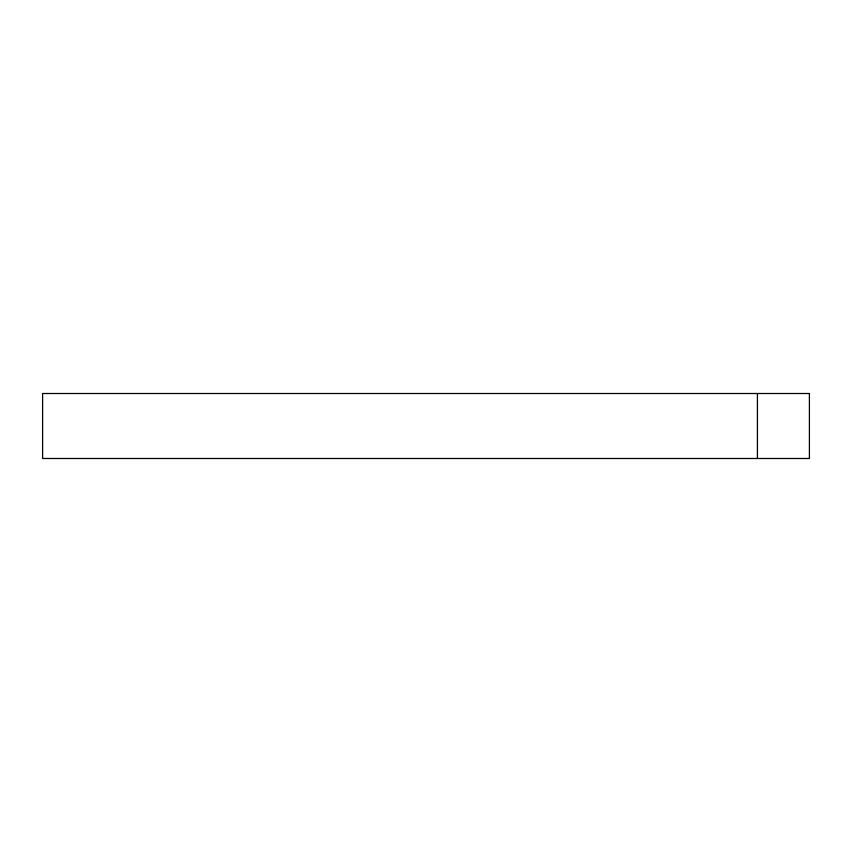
<?xml version="1.0" encoding="UTF-8"?>
<svg xmlns="http://www.w3.org/2000/svg" width="852" height="852" viewBox="0 0 852 852"><rect width="100%" height="100%" fill="white"/><g stroke="black" fill="none" stroke-linecap="round" stroke-linejoin="round"><path stroke-width="1.28" d="M757.417 393.507L757.417 458.493M809.4 393.507L42.6 393.507L42.6 458.493L809.4 458.493L809.4 393.507"/></g></svg>
